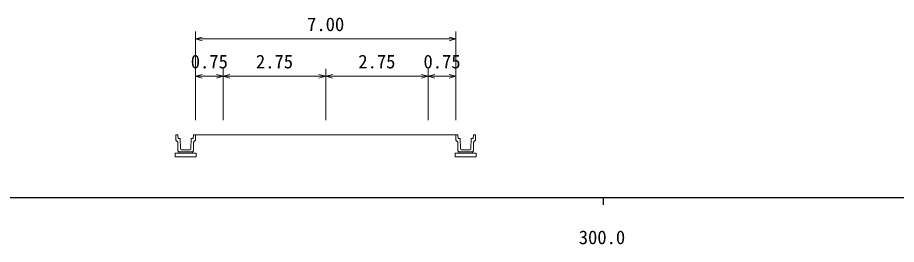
# Model space of a CAD drawing. Units: millimetres, scale not verified. Extents: x 40000 to 680000, y 20000 to 380000.
# Drawn here: x 289368 to 407384, y 198715 to 229110 of the extents above; entities that cross this region are included whole.
import ezdxf
from ezdxf.enums import TextEntityAlignment as Align

# ---------------------------------------------------------------- set-up
doc = ezdxf.new("R2010")
doc.units = ezdxf.units.MM
doc.header["$LTSCALE"] = 1000
doc.layers.add('M-TTL-BAND', color=7, linetype='Continuous', lineweight=25)
doc.layers.add('M-WORK', color=1, linetype='Continuous', lineweight=13)
doc.styles.add('ＭＳ ゴシック', font='')
doc.styles.get('ＭＳ ゴシック').set_extended_font_data('MS Gothic')

msp = doc.modelspace()

# ---------------------------------------------------------------- linework, layer by layer
at = {"layer": 'M-TTL-BAND'}
for p, q in [((40000, 205000), (579000, 205000)), ((368000, 205000), (368000, 204000))]:
    msp.add_line(p, q, dxfattribs=at)
at = {"layer": 'M-WORK'}
for p, q in [((313241, 215384), (313241, 227250)), ((348241, 215384), (348241, 227250)), ((313241, 226250), (314141, 226500)), ((313241, 226250), (348241, 226250)), ((313241, 226250), (314141, 226000)), ((348241, 226250), (347341, 226500)), ((348241, 226250), (347341, 226000)), ((316991, 215384), (316991, 222250)), ((330741, 215384), (330741, 222250)), ((344491, 215384), (344491, 222250)), ((313241, 221250), (314141, 221500)), ((313241, 221250), (316991, 221250)), ((313241, 221250), (314141, 221000)), ((316991, 221250), (316091, 221500)), ((316991, 221250), (316091, 221000)), ((316991, 221250), (317891, 221500)), ((316991, 221250), (330741, 221250)), ((316991, 221250), (317891, 221000)), ((330741, 221250), (329841, 221500)), ((330741, 221250), (329841, 221000)), ((330741, 221250), (331641, 221500)), ((330741, 221250), (344491, 221250)), ((330741, 221250), (331641, 221000)), ((344491, 221250), (343591, 221500)), ((344491, 221250), (343591, 221000)), ((344491, 221250), (345391, 221500)), ((344491, 221250), (348241, 221250)), ((344491, 221250), (345391, 221000)), ((348241, 221250), (347341, 221500)), ((348241, 221250), (347341, 221000)), ((310641, 213384), (310891, 213384)), ((310641, 213384), (310641, 212684)), ((310641, 212684), (310891, 212434)), ((310891, 213384), (310916, 212909)), ((310891, 212434), (310891, 211259)), ((310916, 212909), (311191, 212909)), ((311191, 212909), (311241, 211559)), ((312691, 212909), (312641, 211559)), ((312966, 212909), (312691, 212909)), ((312991, 213384), (312966, 212909)), ((313241, 213384), (312991, 213384)), ((312991, 212434), (313241, 212684)), ((312991, 211259), (312991, 212434)), ((313241, 213384), (348241, 213384)), ((313241, 212684), (313241, 213384)), ((348241, 213384), (348491, 213384)), ((348241, 213384), (348241, 212684)), ((348241, 212684), (348491, 212434)), ((348491, 213384), (348516, 212909)), ((348491, 212434), (348491, 211259)), ((348516, 212909), (348791, 212909)), ((348791, 212909), (348841, 211559)), ((350291, 212909), (350241, 211559)), ((350566, 212909), (350291, 212909)), ((350591, 213384), (350566, 212909)), ((350841, 213384), (350591, 213384)), ((350591, 212434), (350841, 212684)), ((350591, 211259), (350591, 212434)), ((350841, 212684), (350841, 213384)), ((310891, 211259), (311041, 211109)), ((311391, 211409), (312491, 211409)), ((312841, 211109), (312991, 211259)), ((348491, 211259), (348641, 211109)), ((348991, 211409), (350091, 211409)), ((350441, 211109), (350591, 211259)), ((310541, 210959), (310541, 210459)), ((311041, 210959), (310541, 210959)), ((310541, 210459), (313341, 210459)), ((311041, 211109), (311041, 210959)), ((311041, 211109), (312841, 211109)), ((311041, 210959), (312841, 210959)), ((312841, 210959), (312841, 211109)), ((313341, 210959), (312841, 210959)), ((313341, 210459), (313341, 210959)), ((348141, 210959), (348141, 210459)), ((348641, 210959), (348141, 210959)), ((348141, 210459), (350941, 210459)), ((348641, 211109), (348641, 210959)), ((348641, 211109), (350441, 211109)), ((348641, 210959), (350441, 210959)), ((350441, 210959), (350441, 211109)), ((350941, 210959), (350441, 210959)), ((350941, 210459), (350941, 210959))]:
    msp.add_line(p, q, dxfattribs=at)
for centre, start, end in [((311391, 211559), 180, 270), ((312491, 211559), 270, 0), ((348991, 211559), 180, 270), ((350091, 211559), 270, 0)]:
    msp.add_arc(centre, 150, start, end, dxfattribs=at)

# ---------------------------------------------------------------- texts
at = {"layer": 'M-TTL-BAND', "style": 'ＭＳ ゴシック'}
msp.add_text('300.0', height=1833, dxfattribs=at).set_placement((367844, 198195), align=Align.BOTTOM_CENTER)
at = {"layer": 'M-WORK', "style": 'ＭＳ ゴシック'}
for s, p in [('7.00', (330741, 226750)), ('0.75', (315116, 221750)), ('2.75', (323866, 221750)), ('2.75', (337616, 221750)), ('0.75', (346366, 221750))]:
    msp.add_text(s, height=1833, dxfattribs=at).set_placement(p, align=Align.BOTTOM_CENTER)

doc.saveas('drawing.dxf')
